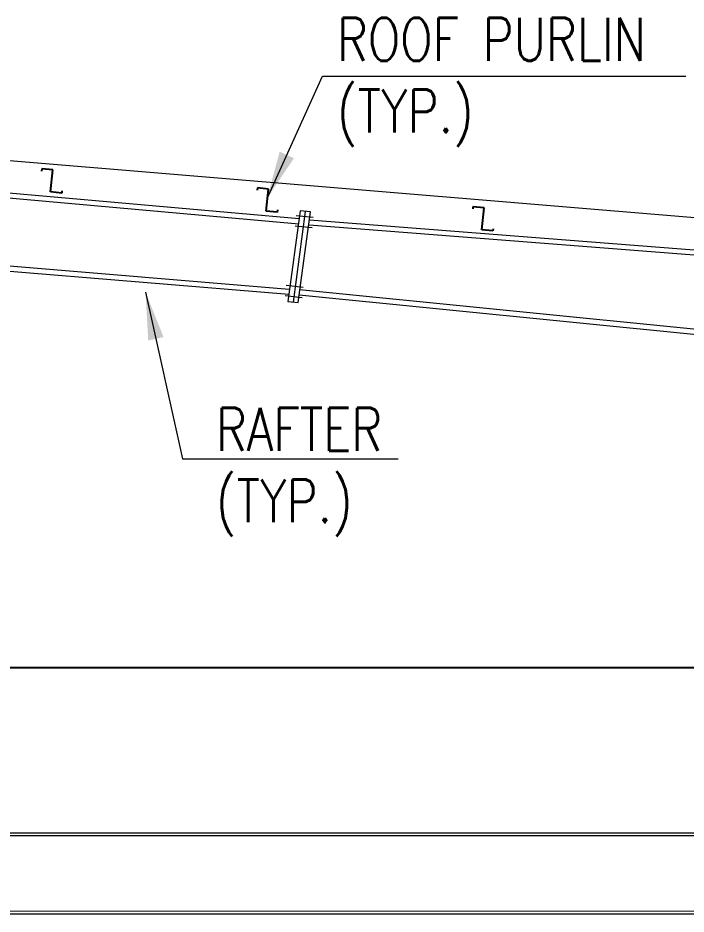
# Model space of a CAD drawing. Header units: millimetres. Extents: x 68421 to 1479662, y -51504 to 144751.
# Drawn here: x 297989 to 302886, y 119357 to 125925 of the extents above; entities that cross this region are included whole.
import ezdxf

# ---------------------------------------------------------------- set-up
doc = ezdxf.new("R2010")
doc.units = ezdxf.units.MM
doc.header["$LTSCALE"] = 0.35
doc.header["$MEASUREMENT"] = 0
doc.linetypes.add('CONTIN', pattern=[0, 0, 0])
doc.layers.get('0').update_dxf_attribs({"linetype": 'CONTIN'})
doc.layers.get('Defpoints').update_dxf_attribs({"linetype": 'CONTINUOUS'})
for name, color, linetype in [('1', 7, 'CONTIN'), ('10', 10, 'CONTIN'), ('11', 7, 'CONTIN'), ('DIMENSIONS', 7, 'CONTINUOUS')]:
    doc.layers.add(name, color=color, linetype=linetype)
doc.styles.add('S', font='simplex.shx')
doc.styles.add('SIMPLEX', font='simplex.shx', dxfattribs={"width": 0.8})
doc.dimstyles.new('Copy of 1-200', dxfattribs={"dimscale": 175, "dimtxt": 2, "dimasz": 2, "dimexe": 1.5, "dimexo": 0.75, "dimgap": 0.9, "dimtad": 1, "dimdec": 0, "dimzin": 0, "dimdsep": 46, "dimtxsty": 'SIMPLEX', "dimcen": 0.09, "dimclrd": 6, "dimclre": 6, "dimclrt": 7, "dimadec": 0, "dimazin": 0, "dimtfac": 1, "dimtdec": 0, "dimtmove": 0, "dimatfit": 3, "dimfxl": 1, "dimtolj": 1, "dimtzin": 0, "dimlwd": 0, "dimlwe": 0, "dimarcsym": 0})
doc.dimstyles.new('for end wall ele', dxfattribs={"dimscale": 175, "dimtxt": 2, "dimasz": 2, "dimexe": 1, "dimexo": 1, "dimgap": 1, "dimtad": 1, "dimdec": 0, "dimzin": 0, "dimdsep": 46, "dimtxsty": 'SIMPLEX', "dimcen": 1, "dimclrd": 6, "dimclre": 6, "dimadec": 0, "dimazin": 0, "dimtfac": 1, "dimtdec": 0, "dimtofl": 0, "dimtmove": 0, "dimatfit": 3, "dimfxl": 1, "dimtolj": 1, "dimtzin": 0, "dimarcsym": 1})

# ---------------------------------------------------------------- blocks, each defined once
blk = doc.blocks.new('ZCOL')
for p, q in [((10.16, 0), (0, 0)), ((0, 0), (0, -25.4)), ((10.16, -2.54), (10.16, 0)), ((-10.16, -25.4), (-10.16, -22.86)), ((0, -25.4), (-10.16, -25.4))]:
    blk.add_line(p, q)
blk = doc.blocks.new('*D77')
at = {"color": 6, "lineweight": 13, "transparency": 16777216}
for p, q in [((488517.6, 38682.1), (488517.6, 40116.4)), ((523726.8, 38682.1), (523726.8, 40116.4))]:
    blk.add_line(p, q, dxfattribs=at)
at = {"color": 6, "transparency": 16777216}
blk.add_line((488736.3, 39928.9), (523508, 39928.9), dxfattribs=at)
for points in [[(488736.3, 39965.4), (488736.3, 39892.4), (488517.6, 39928.9)], [(523508, 39965.4), (523508, 39892.4), (523726.8, 39928.9)]]:
    blk.add_solid(points, dxfattribs=at)
at = {"layer": 'Defpoints', "color": 0, "transparency": 16777216}
for p in [(523726.8, 39928.9), (488517.6, 38588.3), (523726.8, 38588.3)]:
    blk.add_point(p, dxfattribs=at)
at = {"color": 7, "transparency": 16777216, "char_height": 250, "width": 11282.102, "attachment_point": 5, "style": 'S'}
for s, insert in [('\\A1; 5.0MT 37020 +/-', (506122.2, 40231.9)), ('\\A1;(BY OTHERS)', (506122.2, 39625.9))]:
    blk.add_mtext(s, dxfattribs=dict(at, insert=insert))
blk = doc.blocks.new('CRANE')
at = {"color": 5, "lineweight": 0}
blk.add_line((0, 0), (29038.1, -2421.2), dxfattribs=at)
at = {"lineweight": 0}
for p, q in [((-17517.6, -5192.9), (17474.8, -5192.9)), ((-17497.6, -5212.8), (17454.8, -5212.8)), ((-17921.2, -5768.8), (17878.4, -5765)), ((-17941.1, -5788.7), (17898.3, -5784.9))]:
    blk.add_line(p, q, dxfattribs=at)
at = {"layer": '1', "color": 7, "lineweight": 0}
for p, q in [((38.1, -222.2), (5301.1, -691.7)), ((38.1, -260.4), (5297.3, -729.6)), ((5306.8, -634.8), (5218.2, -1298.9)), ((5344.7, -638.6), (5256.1, -1302.7)), ((5294, -1306.4), (5382.6, -642.4)), ((5382.6, -642.4), (5306.8, -634.8)), ((5404.1, -682.8), (5277.7, -670.2)), ((5376.9, -699.2), (13218.1, -1312.1)), ((38.1, -778.6), (5227.3, -1207.9)), ((5396.5, -758.6), (5270.1, -746)), ((5373.1, -737.1), (13214.3, -1350.1)), ((38.1, -816.7), (5223.5, -1246)), ((5330.7, -1195.2), (5204.3, -1182.6)), ((5303.5, -1211.5), (13149.6, -1997)), ((5323.1, -1271.1), (5196.7, -1258.4)), ((5218.2, -1298.9), (5294, -1306.4)), ((5299.7, -1249.4), (13145.8, -2034.9))]:
    blk.add_line(p, q, dxfattribs=at)
at = {"layer": '10', "color": 7, "lineweight": 0, "xscale": 8, "yscale": -6.3740158, "zscale": -6.3740158, "rotation": 354.2894068}
for p in [(3478.8, -496.1), (5058.9, -636.1), (6639, -773.1)]:
    blk.add_blockref('ZCOL', p, dxfattribs=at)
at = {"layer": '11', "linetype": 'Continuous', "lineweight": 0, "char_height": 314.591, "style": 'SIMPLEX'}
for s, insert, width, attachment_point in [('ROOF PURLIN (TYP.)', (5577.3, 779.6), 2924.766, 1), ('\\pxql;RAFTER (TYP.)', (5672.1, -2078.2), 981.779, 3)]:
    blk.add_mtext(s, dxfattribs=dict(at, insert=insert, width=width, attachment_point=attachment_point))
dim = blk.add_linear_dim(base=(17585.4, -3980.6), p1=(-17623.8, -5321.2), p2=(17585.4, -5321.2), text=' 5.0MT 37020 +/-\\X(BY OTHERS)', dimstyle='Copy of 1-200')
dim.commit()
dim.dimension.update_dxf_attribs({"geometry": '*D77', "text_midpoint": (-19.2, -3980.6), "insert": (-506141.4, -43909.5)})
at = {"layer": 'DIMENSIONS', "color": 7, "linetype": 'Continuous', "lineweight": 0}
for points in [[(5064.8, -543.5), (5472.1, 353.1), (8134.2, 353.1)], [(4174, -1230.4), (4446.3, -2452.3), (6025.5, -2452.3)]]:
    blk.add_leader(points, dimstyle='for end wall ele', override={"dimtad": 0}, dxfattribs=at)

msp = doc.modelspace()

# ---------------------------------------------------------------- block references
at = {"color": 0, "lineweight": 0}
msp.add_blockref('CRANE', (294749.85848, 125145.60384), dxfattribs=at)

doc.saveas('drawing.dxf')
